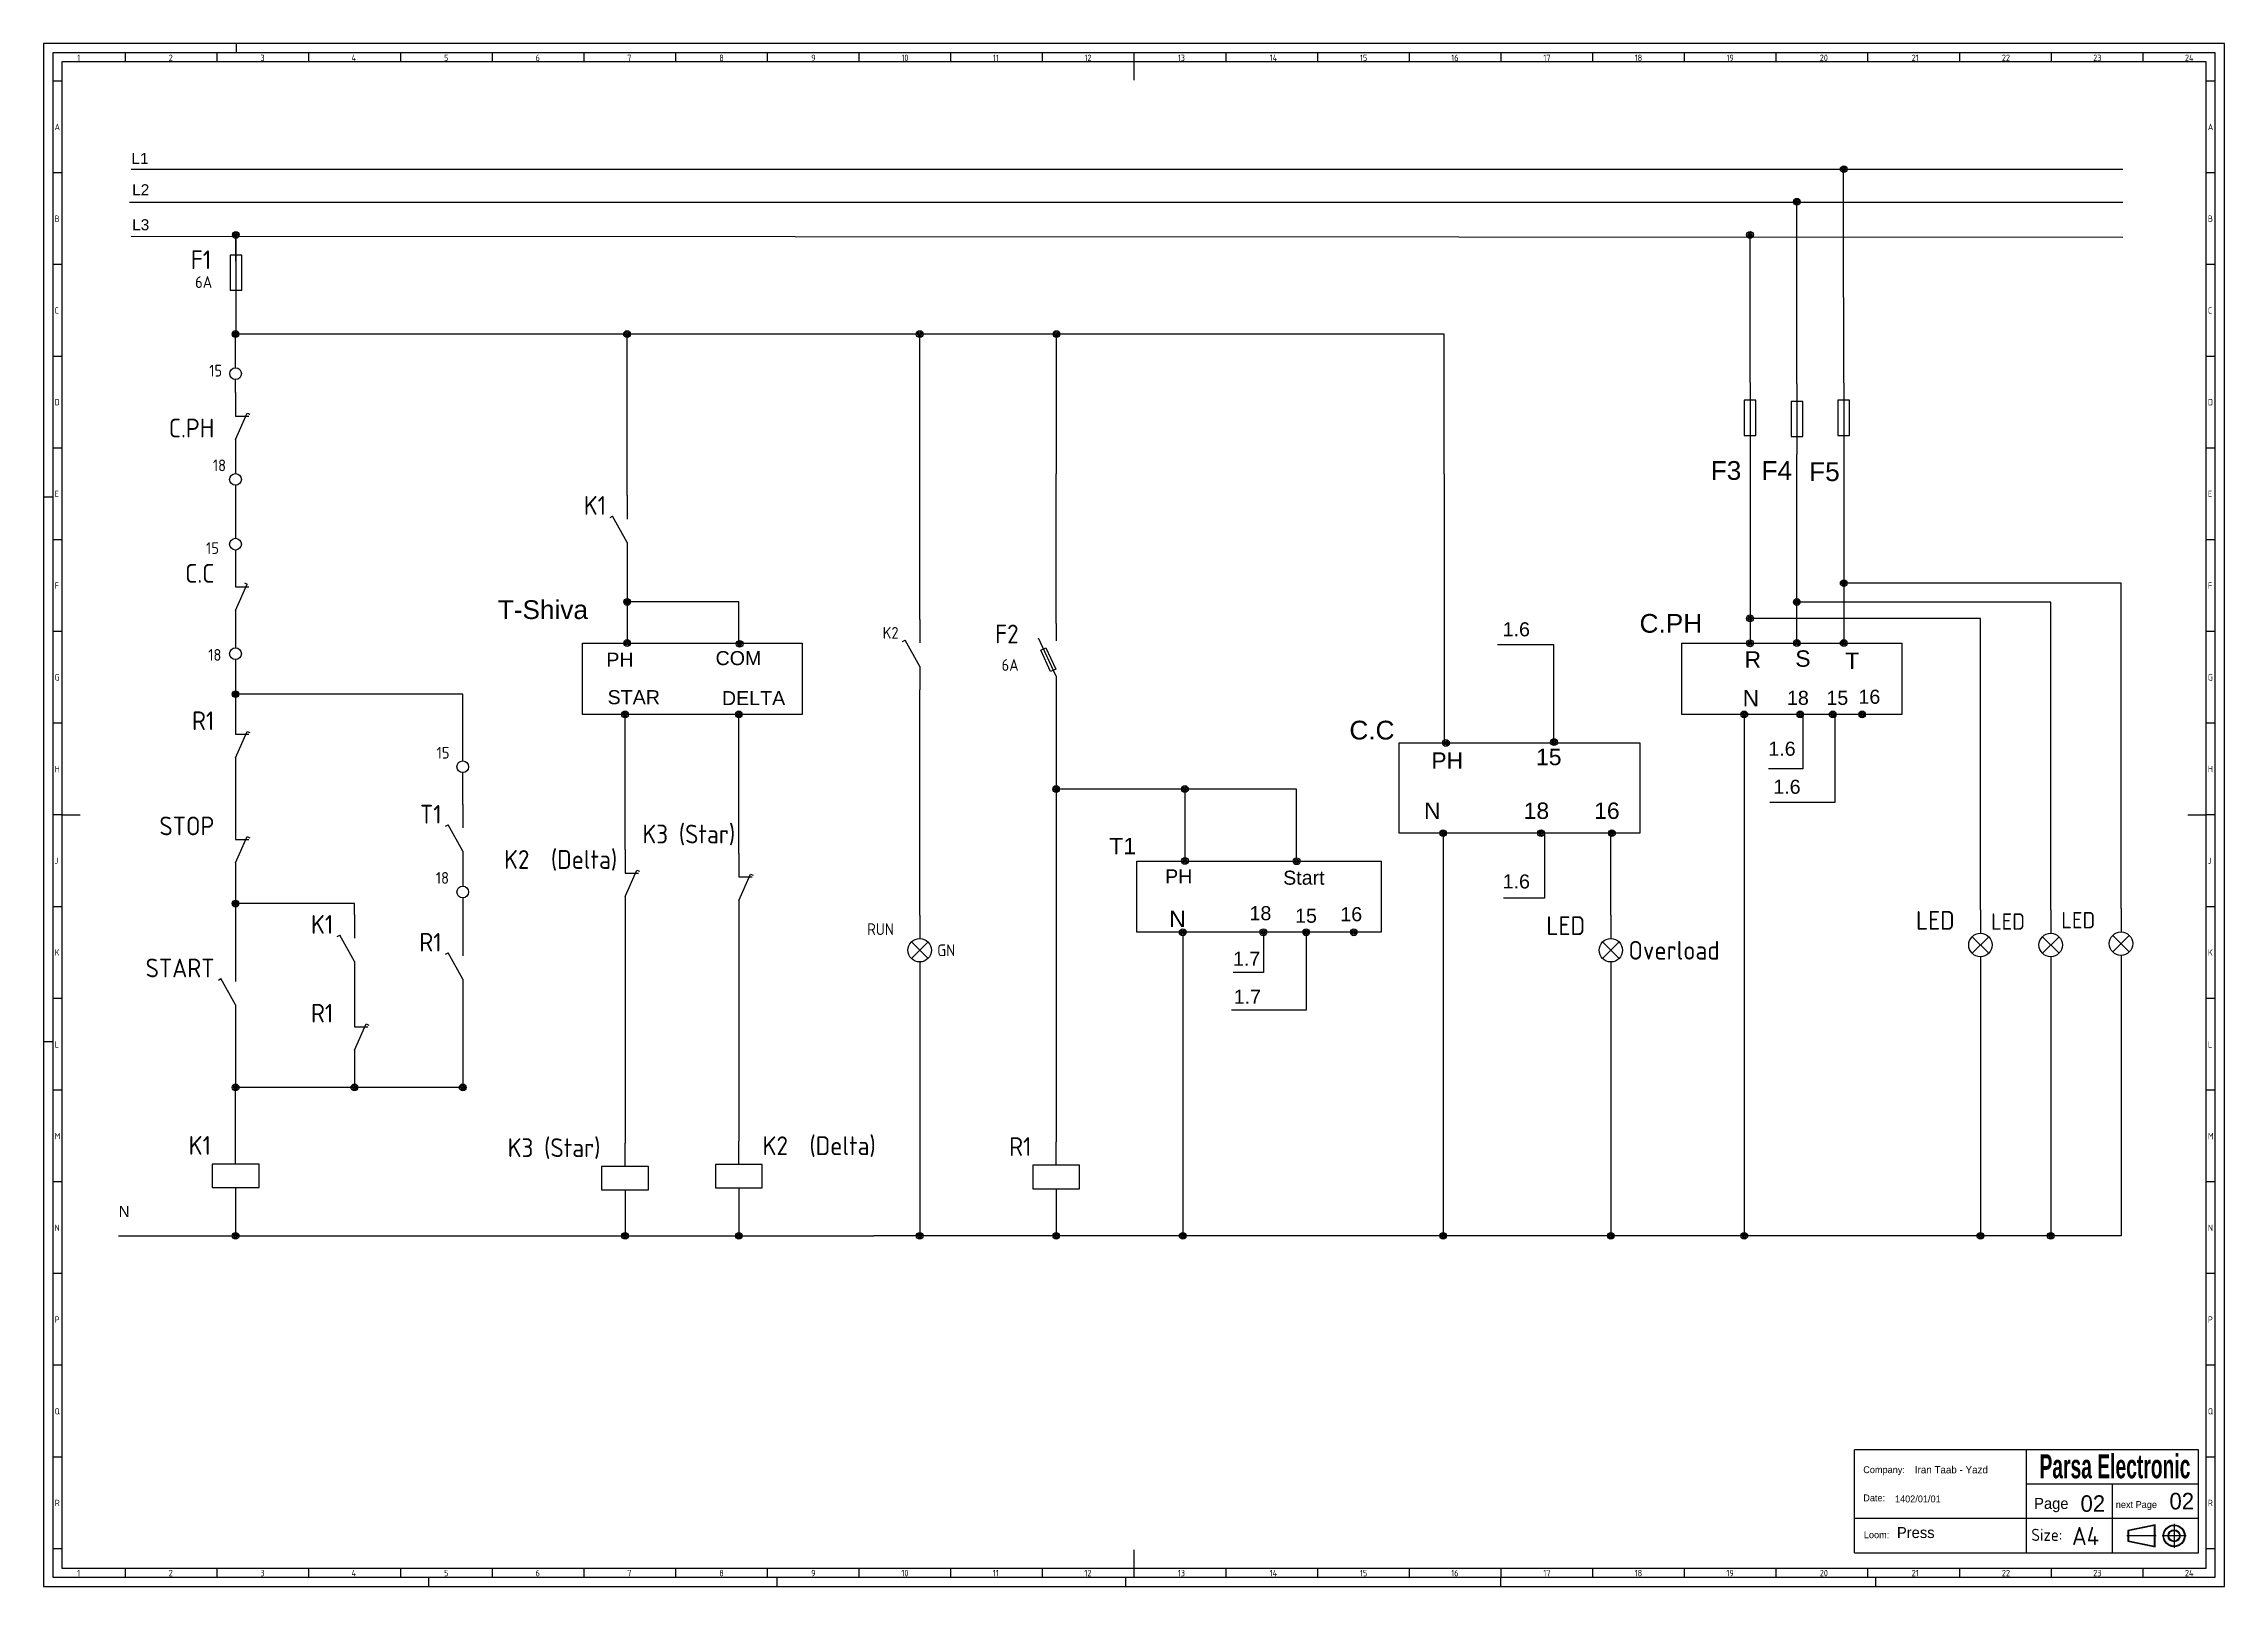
# Model space of a CAD drawing. Header units: inches. Extents: x -6708 to 2126, y -5258 to 990.
import ezdxf
from ezdxf.enums import TextEntityAlignment as Align

# ---------------------------------------------------------------- set-up
doc = ezdxf.new("R2010")
doc.units = ezdxf.units.IN
doc.header["$MEASUREMENT"] = 0
for name, color, linetype in [('035', 5, 'Continuous'), ('07', 7, 'Continuous'), ('DESC', 150, 'Continuous'), ('MISC', 7, 'Continuous'), ('RED_2.5mm^2', 1, 'Continuous'), ('SYMS', 7, 'Continuous'), ('TAGS', 150, 'Continuous')]:
    doc.layers.add(name, color=color, linetype=linetype)
doc.styles.add('AA', font='', dxfattribs={"height": 1})
doc.styles.add('ACISOTS', font='isocp.shx')
doc.styles.add('ISO Proportional', font='isocp.shx')
doc.styles.add('RAAD', font='swisscb.ttf', dxfattribs={"width": 0.7})
doc.styles.get("Standard").update_dxf_attribs({"font": 'arial.ttf'})
doc.styles.add('WD_IEC', font='ISOCP2.shx', dxfattribs={"width": 0.9, "height": 4})
doc.styles.get('AA').set_extended_font_data('Zar')

# ---------------------------------------------------------------- blocks, each defined once
blk = doc.blocks.new('IEC_border_a0')
at = {"layer": '035', "color": 0}
for p, q in [((0, 841), (0, 0)), ((1189, 841), (0, 841)), ((44.5, 836), (44.5, 831)), ((94.5, 836), (94.5, 831)), ((105, 841), (105, 836)), ((144.5, 836), (144.5, 831)), ((194.5, 836), (194.5, 831)), ((244.5, 836), (244.5, 831)), ((294.5, 836), (294.5, 831)), ((344.5, 836), (344.5, 831)), ((394.5, 836), (394.5, 831)), ((444.5, 836), (444.5, 831)), ((494.5, 836), (494.5, 831)), ((544.5, 836), (544.5, 831)), ((594.5, 836), (594.5, 831)), ((644.5, 836), (644.5, 831)), ((694.5, 836), (694.5, 831)), ((744.5, 836), (744.5, 831)), ((794.5, 836), (794.5, 831)), ((844.5, 836), (844.5, 831)), ((894.5, 836), (894.5, 831)), ((944.5, 836), (944.5, 831)), ((994.5, 836), (994.5, 831)), ((1044.5, 836), (1044.5, 831)), ((1094.5, 836), (1094.5, 831)), ((1144.5, 836), (1144.5, 831)), ((1189, 0), (1189, 841)), ((10, 820.5), (5, 820.5)), ((1184, 820.5), (1179, 820.5)), ((10, 770.5), (5, 770.5)), ((1184, 770.5), (1179, 770.5)), ((10, 720.5), (5, 720.5)), ((1184, 720.5), (1179, 720.5)), ((10, 670.5), (5, 670.5)), ((1184, 670.5), (1179, 670.5)), ((10, 620.5), (5, 620.5)), ((1184, 620.5), (1179, 620.5)), ((0, 594), (5, 594)), ((10, 570.5), (5, 570.5)), ((1184, 570.5), (1179, 570.5)), ((10, 520.5), (5, 520.5)), ((1184, 520.5), (1179, 520.5)), ((10, 470.5), (5, 470.5)), ((1184, 470.5), (1179, 470.5)), ((10, 420.5), (5, 420.5)), ((1184, 420.5), (1179, 420.5)), ((1184, 420.5), (1179, 420.5)), ((10, 370.5), (5, 370.5)), ((1184, 370.5), (1179, 370.5)), ((10, 320.5), (5, 320.5)), ((1184, 320.5), (1179, 320.5)), ((0, 297), (5, 297)), ((10, 270.5), (5, 270.5)), ((1184, 270.5), (1179, 270.5)), ((1184, 270.5), (1179, 270.5)), ((10, 220.5), (5, 220.5)), ((1184, 220.5), (1179, 220.5)), ((10, 170.5), (5, 170.5)), ((1184, 170.5), (1179, 170.5)), ((10, 120.5), (5, 120.5)), ((1184, 120.5), (1179, 120.5)), ((10, 70.5), (5, 70.5)), ((1184, 70.5), (1179, 70.5)), ((10, 20.4), (5.1, 20.4)), ((1184, 20.4), (1179, 20.4)), ((0, 0), (1189, 0)), ((44.5, 10), (44.5, 5)), ((94.5, 10), (94.5, 5)), ((144.5, 10), (144.5, 5)), ((194.5, 10), (194.5, 5)), ((210, 0), (210, 5)), ((244.5, 10), (244.5, 5)), ((294.5, 10), (294.5, 5)), ((344.5, 10), (344.5, 5)), ((394.5, 10), (394.5, 5)), ((400, 0), (400, 5)), ((444.5, 10), (444.5, 5)), ((494.5, 10), (494.5, 5)), ((544.5, 10), (544.5, 5)), ((590, 0), (590, 5)), ((594.5, 10), (594.5, 5)), ((644.5, 10), (644.5, 5)), ((694.5, 10), (694.5, 5)), ((744.5, 10), (744.5, 5)), ((744.5, 10), (744.5, 5)), ((794.5, 10), (794.5, 5)), ((794.5, 0), (794.5, 5)), ((844.5, 10), (844.5, 5)), ((894.5, 10), (894.5, 5)), ((944.5, 10), (944.5, 5)), ((994.5, 10), (994.5, 5)), ((999, 0), (999, 5)), ((1044.5, 10), (1044.5, 5)), ((1094.5, 10), (1094.5, 5)), ((1144.5, 10), (1144.5, 5))]:
    blk.add_line(p, q, dxfattribs=at)
blk.add_lwpolyline([(10, 10), (1179, 10), (1179, 831), (10, 831)], close=True, dxfattribs=at)
at = {"layer": '07', "color": 0}
for p, q in [((594.5, 831), (594.5, 821)), ((10, 420.5), (20, 420.5)), ((1169, 420.5), (1179, 420.5)), ((594.5, 20), (594.5, 10))]:
    blk.add_line(p, q, dxfattribs=at)
blk.add_lwpolyline([(5, 5), (1184, 5), (1184, 836), (5, 836)], close=True, dxfattribs=at)
at = {"layer": '035', "color": 0, "style": 'ISO Proportional'}
for s, p in [('1', (18.3, 831.5)), ('2', (68.2, 831.5)), ('3', (118.2, 831.5)), ('4', (167.9, 831.5)), ('5', (218.3, 831.5)), ('6', (268.2, 831.5)), ('7', (318.2, 831.5)), ('8', (368.4, 831.5)), ('9', (418.5, 831.5)), ('10', (467.7, 831.5)), ('11', (517.5, 831.5)), ('12', (567.5, 831.5)), ('13', (618.4, 831.5)), ('14', (668.5, 831.5)), ('15', (717.7, 831.5)), ('16', (767.5, 831.5)), ('17', (817.7, 831.5)), ('18', (867.5, 831.5)), ('19', (917.5, 831.5)), ('20', (968.4, 831.5)), ('21', (1018.5, 831.5)), ('22', (1067.7, 831.5)), ('23', (1117.5, 831.5)), ('24', (1167.5, 831.5)), ('A', (6, 793.8)), ('A', (1180, 793.8)), ('B', (6, 743.8)), ('B', (1180, 743.8)), ('C', (6, 693.8)), ('C', (1180, 693.8)), ('D', (6, 643.8)), ('D', (1180, 643.8)), ('E', (6, 593.8)), ('E', (1180, 593.8)), ('F', (6, 543.8)), ('F', (1180, 543.8)), ('G', (6, 493.8)), ('G', (1180, 493.8)), ('H', (6, 443.8)), ('H', (1180, 443.8)), ('J', (6, 393.8)), ('J', (1180, 393.8)), ('K', (6, 343.8)), ('K', (1180, 343.8)), ('L', (6, 293.7)), ('L', (1180, 293.7)), ('M', (6, 243.7)), ('M', (1180, 243.7)), ('N', (6, 193.7)), ('N', (1180, 193.7)), ('P', (6, 143.7)), ('P', (1180, 143.7)), ('Q', (6, 93.7)), ('Q', (1180, 93.7)), ('R', (6.1, 43.7)), ('R', (1180, 43.7)), ('1', (18.3, 5.5)), ('2', (68.2, 5.5)), ('3', (118.2, 5.5)), ('4', (167.9, 5.5)), ('5', (218.3, 5.5)), ('6', (268.2, 5.5)), ('7', (318.2, 5.5)), ('8', (368.4, 5.5)), ('9', (418.5, 5.5)), ('10', (467.7, 5.5)), ('11', (517.5, 5.5)), ('12', (567.5, 5.5)), ('13', (618.4, 5.5)), ('14', (668.5, 5.5)), ('15', (717.7, 5.5)), ('16', (767.5, 5.5)), ('17', (817.7, 5.5)), ('18', (867.5, 5.5)), ('19', (917.5, 5.5)), ('20', (968.4, 5.5)), ('21', (1018.5, 5.5)), ('22', (1067.7, 5.5)), ('23', (1117.5, 5.5)), ('24', (1167.5, 5.5))]:
    blk.add_text(s, height=3.5, dxfattribs=at).set_placement(p)
blk = doc.blocks.new('VFU1')
blk.add_line((0, 7.5), (0, -7.5))
blk.add_lwpolyline([(-1.25, 3.75), (-1.25, -3.75), (1.25, -3.75), (1.25, 3.75)], close=True)
at = {"style": 'WD_IEC'}
for tag, p in [('INST', (-5.25, 7.75)), ('LOC', (-5.25, 4.25)), ('TAG1', (-5.25, 0.75)), ('RATING1', (-5.25, -3.75)), ('DESC1', (-5.25, -11.6)), ('XREF', (-5.25, -7.75)), ('DESC2', (-5.25, -15.1)), ('DESC3', (-5.25, -18.6))]:
    blk.add_attdef(tag, text='', height=2.5, dxfattribs=at).set_placement(p, align=Align.RIGHT)
blk.add_attdef('TERM01', text='', height=2, rotation=90, dxfattribs=at).set_placement((-1, 7.5), align=Align.RIGHT)
at = {"style": 'WD_IEC', "flags": 1}
for tag, p, height in [('X2TERM01', (0, 7.5), 0.32), ('MFG', (2.75, 6.5), 1.5), ('CAT', (2.75, 4), 1.5), ('X4LINK', (-1.25, 0), 0.32), ('X1LINK', (1.25, 0), 0.32), ('ASSYCODE', (2.25, -4), 1), ('FAMILY', (2.25, -5.5), 1), ('X8TERM02', (0, -7.5), 0.32), ('CATDESC', (2.25, -7), 1)]:
    blk.add_attdef(tag, p, '', height=height, dxfattribs=at)
at = {"style": 'WD_IEC'}
blk.add_attdef('TERM02', (-1, -7.5), '', height=2, rotation=90, dxfattribs=at)
blk = doc.blocks.new('WDDOT')
for radius in [0.72, 0.449, 0.223]:
    blk.add_circle((0, 0), radius)
blk = doc.blocks.new('VSS227F')
for p, q in [((0, 7.5), (0, 2.5)), ((0, -2.5), (2.5, 3.12)), ((0, 2.5), (2.87, 2.5)), ((2.5, 3.12), (3.07, 2.87)), ((0, -2.5), (0, -7.5))]:
    blk.add_line(p, q)
at = {"style": 'WD_IEC'}
for tag, p in [('INST', (-4.51, 9.4)), ('TAG2', (-4.51, 3.4)), ('LOC', (-4.51, 6.4)), ('DESC1', (-4.51, -9.72)), ('DESC3', (-4.51, -15.72)), ('DESC2', (-4.51, -12.72))]:
    blk.add_attdef(tag, text='', height=2.5, dxfattribs=at).set_placement(p, align=Align.RIGHT)
blk.add_attdef('TERM01', text='', height=2, rotation=90, dxfattribs=at).set_placement((-1, 7.5), align=Align.RIGHT)
at = {"style": 'WD_IEC', "flags": 1}
for tag, p, height in [('X2TERM01', (0, 7.5), 0.32), ('CONTACT', (0.75, 5.53), 1), ('COMMON', (2, 4.28), 1), ('X4LINK', (0, 0), 0.32), ('X1LINK', (2.18, 0), 0.32), ('ASSYCODE', (1, -3.5), 1), ('FAMILY', (1, -5), 1), ('X8TERM02', (0, -7.5), 0.32), ('CATDESC', (1, -6.5), 1)]:
    blk.add_attdef(tag, p, '', height=height, dxfattribs=at)
at = {"style": 'WD_IEC'}
blk.add_attdef('TERM02', (-1.1, -7.8), '', height=2, rotation=90, dxfattribs=at)
at = {"lineweight": 15, "style": 'WD_IEC'}
blk.add_attdef('STATE', (4.16, -2), '', height=2.5, dxfattribs=at)
blk.add_attdef('XREF', text='', height=2.5, dxfattribs=at).set_placement((-4.51, -6.72), align=Align.RIGHT)
blk = doc.blocks.new('VSS218F')
for p, q in [((0, 7.5), (0, 2.5)), ((-3.67, 2.82), (-3.12, 3.12)), ((0, -2.5), (-3.12, 3.12)), ((0, -2.5), (-3.12, 3.12)), ((0, -2.5), (0, -7.5))]:
    blk.add_line(p, q)
at = {"style": 'WD_IEC'}
for tag, p in [('INST', (-4.51, 9.4)), ('TAG2', (-4.51, 3.4)), ('LOC', (-4.51, 6.4)), ('DESC1', (-4.51, -9.72)), ('DESC3', (-4.51, -15.72)), ('DESC2', (-4.51, -12.72))]:
    blk.add_attdef(tag, text='', height=2.5, dxfattribs=at).set_placement(p, align=Align.RIGHT)
blk.add_attdef('TERM01', text='', height=2, rotation=90, dxfattribs=at).set_placement((-1, 7.5), align=Align.RIGHT)
at = {"style": 'WD_IEC', "flags": 1}
for tag, p, height in [('X2TERM01', (0, 7.5), 0.32), ('CONTACT', (0.75, 3.89), 1), ('X4LINK', (-2.72, 0), 0.32), ('X1LINK', (-0.54, 0), 0.32), ('COMMON', (2, 2.64), 1), ('ASSYCODE', (1, -3.5), 1), ('FAMILY', (1, -5), 1), ('X8TERM02', (0, -7.5), 0.32), ('CATDESC', (1, -6.5), 1)]:
    blk.add_attdef(tag, p, '', height=height, dxfattribs=at)
at = {"style": 'WD_IEC'}
blk.add_attdef('TERM02', (-1.1, -7.8), '', height=2, rotation=90, dxfattribs=at)
at = {"lineweight": 15, "style": 'WD_IEC'}
blk.add_attdef('STATE', (1, -2), '', height=2.5, dxfattribs=at)
blk.add_attdef('XREF', text='', height=2.5, dxfattribs=at).set_placement((-4.51, -6.72), align=Align.RIGHT)
blk = doc.blocks.new('VCR1')
for p, q in [((0, 2.5), (0, 7.5)), ((0, -2.5), (0, -7.5))]:
    blk.add_line(p, q)
blk.add_lwpolyline([(-5, 2.5), (-5, -2.5), (5, -2.5), (5, 2.5)], close=True)
at = {"style": 'WD_IEC'}
for tag, p in [('INST', (-5.25, 11.5)), ('LOC', (-5.25, 8)), ('TAG1', (-5.25, 4.5)), ('DESC1', (-5.25, -6.85)), ('DESC2', (-5.25, -10.35)), ('DESC3', (-5.25, -13.85))]:
    blk.add_attdef(tag, text='', height=2.5, dxfattribs=at).set_placement(p, align=Align.RIGHT)
blk.add_attdef('TERM01', text='', height=2, rotation=90, dxfattribs=at).set_placement((-1, 7.5), align=Align.RIGHT)
at = {"style": 'WD_IEC', "flags": 1}
for tag, p, height in [('X2TERM01', (0, 7.5), 0.32), ('X4LINK', (-5, 0), 0.32), ('X1LINK', (5, 0), 0.32), ('ASSYCODE', (1, -4), 1), ('FAMILY', (1, -5.5), 1), ('X8TERM02', (0, -7.5), 0.32), ('CATDESC', (1, -7), 1)]:
    blk.add_attdef(tag, p, '', height=height, dxfattribs=at)
at = {"style": 'WD_IEC', "flags": 9}
for tag, p in [('MFG', (-6, 1)), ('CAT', (-6, -1.5))]:
    blk.add_attdef(tag, text='', height=1.5, dxfattribs=at).set_placement(p, align=Align.RIGHT)
at = {"style": 'WD_IEC'}
blk.add_attdef('TERM02', (-1, -7.5), '', height=2, rotation=90, dxfattribs=at)
at = {"lineweight": 9, "style": 'WD_IEC'}
for tag, p in [('NO', (-5.5, -16.5)), ('NC', (-5.5, -20))]:
    blk.add_attdef(tag, text='', height=2.5, dxfattribs=at).set_placement(p, align=Align.TOP_RIGHT)
for tag, p in [('XREFNO', (-4, -16.5)), ('XREFNC', (-4, -20))]:
    blk.add_attdef(tag, text='', height=2.5, dxfattribs=at).set_placement(p, align=Align.TOP_LEFT)
blk = doc.blocks.new('VFU1FS')
for p, q in [((0, 7.5), (0, 3.75)), ((0, -3.75), (-3.75, 4.38)), ((0, -3.75), (0, -7.5))]:
    blk.add_line(p, q)
blk.add_lwpolyline([(-1.19, -2.76), (-3.3, 1.77), (-2.17, 2.3), (-0.06, -2.24)], close=True)
at = {"style": 'WD_IEC'}
for tag, p in [('INST', (-8, 10.25)), ('TAG1', (-8, 3.25)), ('LOC', (-8, 6.75)), ('RATING1', (-8, -1.35)), ('DESC1', (-8, -9.85)), ('DESC2', (-8, -13.35)), ('DESC3', (-8, -16.85))]:
    blk.add_attdef(tag, text='', height=2.5, dxfattribs=at).set_placement(p, align=Align.RIGHT)
blk.add_attdef('TERM01', text='', height=2, rotation=90, dxfattribs=at).set_placement((-1, 7.5), align=Align.RIGHT)
at = {"style": 'WD_IEC', "flags": 1}
for tag, p, height in [('X2TERM01', (0, 7.5), 0.32), ('MFG', (2.75, 6.5), 1.5), ('CAT', (2.75, 4), 1.5), ('X4LINK', (-2.48, 0), 0.32), ('X1LINK', (-1.1, 0), 0.32), ('ASSYCODE', (1, -4), 1), ('FAMILY', (1, -5.5), 1), ('X8TERM02', (0, -7.5), 0.32), ('CATDESC', (1, -7), 1)]:
    blk.add_attdef(tag, p, '', height=height, dxfattribs=at)
at = {"style": 'WD_IEC'}
blk.add_attdef('TERM02', (-1, -7.5), '', height=2, rotation=90, dxfattribs=at)
at = {"lineweight": 15, "style": 'WD_IEC'}
blk.add_attdef('XREF', text='', height=2.5, dxfattribs=at).set_placement((-8, -6), align=Align.RIGHT)
blk = doc.blocks.new('Timer')
at = {"layer": 'RED_2.5mm^2'}
blk.add_lwpolyline([(0, 0), (104.33, 0), (104.33, -30.31), (0, -30.31)], close=True, dxfattribs=at)
at = {"layer": 'SYMS', "xscale": 2, "yscale": 2, "zscale": 2}
for p in [(20.61, 0.16), (68.26, 0), (19.66, -30.31), (54.07, -30.31), (72.33, -30.31), (92.68, -30.31)]:
    blk.add_blockref('WDDOT', p, dxfattribs=at)
at = {"attachment_point": 1}
for s, width, insert, char_height in [('N', 10.6391, (13.88, -21.11), 7), ('18', 13.2661, (48.16, -19.14), 6), ('15', 12.6093, (67.6, -20.24), 6), ('16', 13.6601, (86.91, -19.58), 6)]:
    blk.add_mtext_dynamic_manual_height_columns(s, width=width, gutter_width=35, heights=[0], dxfattribs=dict(at, insert=insert, char_height=char_height))
at = {"layer": 'RED_2.5mm^2', "char_height": 6, "attachment_point": 1}
for s, width, insert in [('PH', 15.8509, (12.13, -3.43)), ('Start', 14.379, (62.51, -4))]:
    blk.add_mtext_dynamic_manual_height_columns(s, width=width, gutter_width=35, heights=[0], dxfattribs=dict(at, insert=insert))
blk = doc.blocks.new('VFU2')
blk.add_line((0, 7.5), (0, -7.5))
blk.add_lwpolyline([(-1.25, 3.75), (-1.25, -3.75), (1.25, -3.75), (1.25, 3.75)], close=True)
at = {"style": 'WD_IEC'}
for tag, p in [('INST', (-5.25, 7.75)), ('LOC', (-5.25, 4.25)), ('TAG2', (-5.25, 0.75)), ('RATING1', (-5.25, -3.75)), ('DESC1', (-5.25, -11.6)), ('XREF', (-5.25, -7.75)), ('DESC2', (-5.25, -15.1)), ('DESC3', (-5.25, -18.6))]:
    blk.add_attdef(tag, text='', height=2.5, dxfattribs=at).set_placement(p, align=Align.RIGHT)
blk.add_attdef('TERM01', text='', height=2, rotation=90, dxfattribs=at).set_placement((-1, 7.5), align=Align.RIGHT)
at = {"style": 'WD_IEC', "flags": 1}
for tag, p, height in [('X2TERM01', (0, 7.5), 0.32), ('MFG', (2.75, 6.5), 1.5), ('CAT', (2.75, 4), 1.5), ('X4LINK', (-1.25, 0), 0.32), ('X1LINK', (1.25, 0), 0.32), ('ASSYCODE', (2.25, -4), 1), ('FAMILY', (2.25, -5.5), 1), ('X8TERM02', (0, -7.5), 0.32), ('CATDESC', (2.25, -7), 1)]:
    blk.add_attdef(tag, p, '', height=height, dxfattribs=at)
at = {"style": 'WD_IEC'}
blk.add_attdef('TERM02', (-1, -7.5), '', height=2, rotation=90, dxfattribs=at)
blk = doc.blocks.new('VLT1G')
for p, q in [((0, 7.5), (0, 2.5)), ((-1.77, -1.77), (1.77, 1.77)), ((1.77, -1.77), (-1.77, 1.77)), ((0, -2.5), (0, -7.5))]:
    blk.add_line(p, q)
blk.add_circle((0, 0), 2.5)
at = {"style": 'WD_IEC'}
for tag, p in [('INST', (-5.5, 10.25)), ('TAG1', (-5.5, 3.25)), ('LOC', (-5.5, 6.75)), ('DESC1', (-5.5, -6.35)), ('DESC2', (-5.5, -9.85)), ('DESC3', (-5.5, -13.35))]:
    blk.add_attdef(tag, text='', height=2.5, dxfattribs=at).set_placement(p, align=Align.RIGHT)
blk.add_attdef('TERM01', text='', height=2, rotation=90, dxfattribs=at).set_placement((-1, 7.5), align=Align.RIGHT)
at = {"style": 'WD_IEC', "flags": 1}
for tag, p, height in [('X2TERM01', (0, 7.5), 0.32), ('X4LINK', (-3, 0), 0.32), ('X1LINK', (3, 0), 0.32), ('ASSYCODE', (1, -4), 1), ('FAMILY', (1, -5.5), 1), ('X8TERM02', (0, -7.5), 0.32), ('CATDESC', (1, -7), 1)]:
    blk.add_attdef(tag, p, '', height=height, dxfattribs=at)
at = {"style": 'WD_IEC', "flags": 9}
for tag, p in [('MFG', (-6, -0.25)), ('CAT', (-6, -2.75))]:
    blk.add_attdef(tag, text='', height=1.5, dxfattribs=at).set_placement(p, align=Align.RIGHT)
at = {"style": 'WD_IEC'}
blk.add_attdef('TERM02', (-1, -7.5), '', height=2, rotation=90, dxfattribs=at)
at = {"lineweight": 13, "style": 'WD_IEC'}
blk.add_attdef('COLOR', text='', height=2.5, dxfattribs=at).set_placement((3.75, 0), align=Align.MIDDLE_LEFT)
at = {"lineweight": 15, "style": 'WD_IEC'}
for tag, p in [('WDTAGALT', (-5.5, -21)), ('XREF', (-5.5, -18))]:
    blk.add_attdef(tag, text='', height=2.5, dxfattribs=at).set_placement(p, align=Align.RIGHT)
blk = doc.blocks.new('VLT1R')
for p, q in [((0, 7.5), (0, 2.5)), ((-1.77, -1.77), (1.77, 1.77)), ((1.77, -1.77), (-1.77, 1.77)), ((0, -2.5), (0, -7.5))]:
    blk.add_line(p, q)
blk.add_circle((0, 0), 2.5)
at = {"style": 'WD_IEC'}
for tag, p in [('INST', (-5.5, 10.25)), ('TAG1', (-5.5, 3.25)), ('LOC', (-5.5, 6.75)), ('DESC1', (-5.5, -6.35)), ('DESC2', (-5.5, -9.85)), ('DESC3', (-5.5, -13.35))]:
    blk.add_attdef(tag, text='', height=2.5, dxfattribs=at).set_placement(p, align=Align.RIGHT)
blk.add_attdef('TERM01', text='', height=2, rotation=90, dxfattribs=at).set_placement((-1, 7.5), align=Align.RIGHT)
at = {"style": 'WD_IEC', "flags": 1}
for tag, p, height in [('X2TERM01', (0, 7.5), 0.32), ('X4LINK', (-3, 0), 0.32), ('X1LINK', (3, 0), 0.32), ('ASSYCODE', (1, -4), 1), ('FAMILY', (1, -5.5), 1), ('X8TERM02', (0, -7.5), 0.32), ('CATDESC', (1, -7), 1)]:
    blk.add_attdef(tag, p, '', height=height, dxfattribs=at)
at = {"style": 'WD_IEC', "flags": 9}
for tag, p in [('MFG', (-6, -0.25)), ('CAT', (-6, -2.75))]:
    blk.add_attdef(tag, text='', height=1.5, dxfattribs=at).set_placement(p, align=Align.RIGHT)
at = {"style": 'WD_IEC'}
blk.add_attdef('TERM02', (-1, -7.5), '', height=2, rotation=90, dxfattribs=at)
at = {"lineweight": 13, "style": 'WD_IEC'}
blk.add_attdef('COLOR', text='', height=2.5, dxfattribs=at).set_placement((3.75, 0), align=Align.MIDDLE_LEFT)
at = {"lineweight": 15, "style": 'WD_IEC'}
for tag, p in [('XREF', (-5.5, -18)), ('WDTAGALT', (-5.5, -22))]:
    blk.add_attdef(tag, text='', height=2.5, dxfattribs=at).set_placement(p, align=Align.RIGHT)
blk = doc.blocks.new('VT0_02')
blk.add_circle((0, 0), 1.25)
at = {"style": 'WD_IEC'}
blk.add_attdef('TAG1', text='', height=2.5, dxfattribs=at).set_placement((-0.5, 1.75), align=Align.RIGHT)
at = {"style": 'WD_IEC', "flags": 1}
for tag, p in [('X4TERM01', (-1.25, 0)), ('X2TERM01', (0, 1.25)), ('X1TERM01', (1.25, 0)), ('X8TERM01', (0, -1.25))]:
    blk.add_attdef(tag, p, '', height=0.32, dxfattribs=at)
blk = doc.blocks.new('VSS228F')
for p, q in [((0, 7.5), (0, 2.5)), ((0, -2.5), (2.5, 3.12)), ((0, 2.5), (2.87, 2.5)), ((1.93, 3.38), (2.5, 3.12)), ((0, -2.5), (0, -7.5))]:
    blk.add_line(p, q)
at = {"style": 'WD_IEC'}
for tag, p in [('INST', (-4.51, 9.4)), ('TAG2', (-4.51, 3.4)), ('LOC', (-4.51, 6.4)), ('DESC1', (-4.51, -9.72)), ('DESC3', (-4.51, -15.72)), ('DESC2', (-4.51, -12.72))]:
    blk.add_attdef(tag, text='', height=2.5, dxfattribs=at).set_placement(p, align=Align.RIGHT)
blk.add_attdef('TERM01', text='', height=2, rotation=90, dxfattribs=at).set_placement((-1, 7.5), align=Align.RIGHT)
at = {"style": 'WD_IEC', "flags": 1}
for tag, p, height in [('X2TERM01', (0, 7.5), 0.32), ('CONTACT', (0.75, 5.53), 1), ('COMMON', (2, 4.28), 1), ('X4LINK', (0, 0), 0.32), ('X1LINK', (2.18, 0), 0.32), ('ASSYCODE', (1, -3.5), 1), ('FAMILY', (1, -5), 1), ('X8TERM02', (0, -7.5), 0.32), ('CATDESC', (1, -6.5), 1)]:
    blk.add_attdef(tag, p, '', height=height, dxfattribs=at)
at = {"style": 'WD_IEC'}
blk.add_attdef('TERM02', (-1.1, -7.8), '', height=2, rotation=90, dxfattribs=at)
at = {"lineweight": 15, "style": 'WD_IEC'}
blk.add_attdef('STATE', (4.16, -2), '', height=2.5, dxfattribs=at)
blk.add_attdef('XREF', text='', height=2.5, dxfattribs=at).set_placement((-4.51, -6.72), align=Align.RIGHT)

msp = doc.modelspace()

# ---------------------------------------------------------------- linework, layer by layer
for p, q in [((2020.3, -4704.7), (627.7, -4704.7)), ((627.7, -5122.5), (627.7, -4704.7)), ((1324, -5122.5), (1324, -4704.7)), ((2020.3, -5122.5), (2020.3, -4704.7)), ((2020.3, -4844), (1324, -4844)), ((1672.2, -4983.3), (1672.2, -4844)), ((2020.3, -4983.3), (627.7, -4983.3)), ((1672.2, -5122.5), (1672.2, -4983.3)), ((1844.6, -5008.8), (1734.3, -5030.8)), ((1734.3, -5030.8), (1734.3, -5074.9)), ((1842.4, -5011.5), (1736.5, -5032.6)), ((1736.5, -5032.6), (1736.5, -5073.1)), ((1842.4, -5094.3), (1842.4, -5011.5)), ((1844.6, -5097), (1844.6, -5008.8)), ((1922, -5004.4), (1922, -5101.4)), ((627.7, -5122.3), (2020.3, -5122.3)), ((627.7, -5122.5), (2020.3, -5122.5)), ((1849, -5052.9), (1729.9, -5052.9)), ((1734.3, -5074.9), (1844.6, -5097)), ((1736.5, -5073.1), (1842.4, -5094.3)), ((1970.5, -5052.9), (1873.4, -5052.9))]:
    msp.add_line(p, q)
for radius in [44.1, 41.9, 24.3, 22]:
    msp.add_circle((1922, -5052.9), radius)
at = {"layer": 'RED_2.5mm^2', "color": 1}
for p, q in [((-6352.4, 481.7), (1713.6, 481.7)), ((582.4, -38), (582.4, 477.7)), ((394.4, -170), (394.4, 358.2)), ((-6359.5, 348.6), (1713.6, 348.4)), ((-6352.4, 210.1), (1713.7, 206.8)), ((-5928.9, 108.7), (-5928.9, 215.4)), ((204.1, -382.9), (204.1, 215.4)), ((-5928.9, -79.8), (-5928.9, -186.2)), ((583.7, -383.3), (583.7, -38)), ((393.9, -387.6), (393.9, -170)), ((-5930.4, -322.7), (-5930.4, -186.2)), ((-1034.7, -186.2), (-5928.9, -186.2)), ((-4344.3, -752.7), (-4344.3, -186.2)), ((-3159, -1342), (-3159, -186.2)), ((-2605, -752.7), (-2605, -186.2)), ((-1034.7, -754.2), (-1034.7, -186.2)), ((-5930.4, -423.3), (-5930.4, -370.1)), ((204.1, -667.6), (204.1, -1437.5)), ((393.9, -1437.5), (393.9, -672.3)), ((583.7, -668), (583.7, -1441.4)), ((-5930.4, -708), (-5930.4, -751.1)), ((-4343.7, -840.3), (-4343.7, -752.7)), ((-2606.4, -1358), (-2606.4, -752.7)), ((-1035.2, -754.2), (-1035.2, -1845.1)), ((-5930.4, -798.6), (-5930.4, -1013.3)), ((-5930.4, -1060.7), (-5930.4, -1115.3)), ((-4343.7, -1125), (-4343.7, -1437.5)), ((1706.8, -1194.8), (583.7, -1194.8)), ((1706.8, -2512.4), (1706.8, -1194.8)), ((-3891.6, -1271.1), (-4343.7, -1271.1)), ((-3891.6, -1443.2), (-3891.6, -1271.1)), ((1422.1, -1271.3), (393.9, -1271.3)), ((1422.1, -2517.9), (1422.1, -1271.3)), ((-5930.4, -1400), (-5930.4, -1456.9)), ((1137.4, -1337.5), (204.1, -1337.5)), ((1137.4, -2517.9), (1137.4, -1337.5)), ((-589.9, -1444.9), (-818, -1444.9)), ((-589.9, -1842.1), (-589.9, -1444.9)), ((-5930.4, -1504.4), (-5930.4, -1712.2)), ((-5009.8, -1644.6), (-5930.4, -1644.6)), ((-5009.8, -1914.9), (-5009.8, -1644.6)), ((-3159, -2539.4), (-3159, -1626.7)), ((-2606.4, -1642.6), (-2606.4, -3457.5)), ((-4352.5, -2274.1), (-4352.5, -1726.6)), ((-3891.6, -2289.8), (-3891.6, -1728.1)), ((180.9, -1726.6), (180.9, -3838)), ((418.1, -1734.6), (418.1, -1946.6)), ((547.9, -1716.1), (547.9, -2083.6)), ((-5930.4, -1996.8), (-5930.4, -2138.2)), ((-5009.8, -2090.8), (-5009.8, -1962.3)), ((-2084.8, -2028.9), (-2606.4, -2028.9)), ((-1632.4, -2028.9), (-2084.8, -2028.9)), ((-2084.8, -2028.9), (-2084.8, -2314.2)), ((-1632.4, -2307.7), (-1632.4, -2028.9)), ((418.1, -1946.6), (279.6, -1946.6)), ((547.9, -2083.6), (284.3, -2083.6)), ((-628.8, -2207.2), (-628.8, -2471)), ((-359.6, -2539.4), (-359.6, -2202.3)), ((-359.6, -2202.3), (-348.5, -2202.3)), ((-1038.9, -2220.9), (-1038.9, -3838)), ((-5009.8, -2375.5), (-5009.8, -2421.9)), ((-5930.4, -2422.9), (-5930.4, -2713.4)), ((-5009.8, -2469.3), (-5009.8, -2609)), ((-628.8, -2471), (-794.9, -2471)), ((-5448.6, -2492.6), (-5930.4, -2492.6)), ((-5448.6, -2537.1), (-5448.6, -2492.6)), ((-4352.5, -2558.8), (-4352.5, -3462.2)), ((-3891.6, -2574.5), (-3891.6, -3454.2)), ((-2093.6, -2622.6), (-2093.6, -3838)), ((-1767.1, -2617.5), (-1767.1, -2772)), ((-1593.8, -2600.4), (-1593.8, -2924.6)), ((-5448.6, -2821.8), (-5448.6, -2896.5)), ((-3159, -2824), (-3159, -3838)), ((-1767.1, -2772), (-1888.8, -2772)), ((-359.6, -2824), (-359.6, -3838)), ((1137.4, -2802.6), (1137.4, -3838)), ((1422.1, -2802.6), (1422.1, -3838)), ((1706.8, -2797.1), (1706.8, -3838)), ((-5009.8, -2893.7), (-5009.8, -3237.1)), ((-5929.9, -2998.1), (-5929.9, -3237.1)), ((-1593.8, -2924.6), (-1895.5, -2924.6)), ((-5929.9, -3453), (-5929.9, -3237.1)), ((-5448.6, -3237.1), (-5929.5, -3237.1)), ((-5448.6, -3181.2), (-5448.6, -3237.1)), ((-5020.5, -3237.1), (-5448.6, -3237.1)), ((-5009.8, -3237.1), (-5020.5, -3237.1)), ((-5929.9, -3737.6), (-5929.9, -3838)), ((-4352.5, -3746.9), (-4352.5, -3838)), ((-3891.6, -3738.8), (-3891.6, -3838)), ((-2606.4, -3742.2), (-2606.4, -3838)), ((-6403.7, -3838), (-3344.4, -3838)), ((-2606.4, -3838), (-3344.4, -3838)), ((-2093.6, -3838), (-2606.4, -3838)), ((-1203.5, -3838), (-2093.6, -3838)), ((180.9, -3838), (-1203.5, -3838)), ((1137.4, -3838), (180.9, -3838)), ((1422.1, -3838), (1137.4, -3838)), ((1706.8, -3838), (1422.1, -3838))]:
    msp.add_line(p, q, dxfattribs=at)
for points in [[(-4524.7, -1437.5), (-3634.5, -1437.5), (-3634.5, -1726.6), (-4524.7, -1726.6)], [(-71.8, -1437.5), (818.4, -1437.5), (818.4, -1726.6), (-71.8, -1726.6)], [(-1216.7, -1842.1), (-241.6, -1842.1), (-241.6, -2207.2), (-1216.7, -2207.2)]]:
    msp.add_lwpolyline(points, close=True, dxfattribs=at)

# ---------------------------------------------------------------- block references
at = {"xscale": 7.429034168164828, "yscale": 7.429034168164828, "zscale": 7.429034168164828}
msp.add_blockref('IEC_border_a0', (-6707.6, -5257.7), dxfattribs=at)
at = {"layer": 'RED_2.5mm^2', "color": 1, "xscale": 9.489476565117219, "yscale": 9.489476565117219, "zscale": 9.489476565117219}
msp.add_blockref('Timer', (-2280.1, -2321.3), dxfattribs=at)
at = {"layer": 'SYMS', "color": 1, "xscale": 18.97895313023444, "yscale": 18.97895313023444, "zscale": 18.97895313023444}
for name, p in [('WDDOT', (583.7, 481.7)), ('WDDOT', (393.9, 349.7)), ('WDDOT', (-5928.9, 215.4)), ('WDDOT', (204.1, 215.4)), ('WDDOT', (-5930.4, -186.2)), ('WDDOT', (-4344.3, -186.2)), ('WDDOT', (-3159, -186.2)), ('WDDOT', (-2605, -186.2)), ('VFU1', (204.1, -525.3)), ('VFU2', (393.9, -529.9)), ('VFU2', (583.7, -525.6)), ('WDDOT', (583.7, -1194.8)), ('WDDOT', (-4343.7, -1271.1)), ('WDDOT', (204.1, -1337.5)), ('WDDOT', (393.9, -1271.3)), ('WDDOT', (-4343.7, -1437.5)), ('WDDOT', (-3888.3, -1440.5)), ('WDDOT', (204.1, -1438.5)), ('WDDOT', (393.9, -1437.5)), ('WDDOT', (583.7, -1437.5)), ('WDDOT', (-5930.4, -1644.6)), ('WDDOT', (-4352.5, -1726.6)), ('WDDOT', (-3891.6, -1726.6)), ('WDDOT', (180.9, -1726.6)), ('WDDOT', (407.1, -1726.6)), ('WDDOT', (539.2, -1726.6)), ('WDDOT', (658.4, -1726.6)), ('WDDOT', (-1027.5, -1842.1)), ('WDDOT', (-589.9, -1838.6)), ('WDDOT', (-2606.4, -2028.9)), ('WDDOT', (-2084.8, -2028.9)), ('WDDOT', (-1038.9, -2207.2)), ('WDDOT', (-642.4, -2207.2)), ('WDDOT', (-355.3, -2207.2)), ('WDDOT', (-5930.4, -2492.6)), ('WDDOT', (-5929.9, -3237.1)), ('WDDOT', (-5448.6, -3237.1)), ('WDDOT', (-5009.8, -3237.1)), ('WDDOT', (-5929.9, -3838)), ('WDDOT', (-4352.5, -3838)), ('WDDOT', (-3891.6, -3838)), ('WDDOT', (-3159, -3838)), ('WDDOT', (-2606.4, -3838)), ('WDDOT', (-2093.6, -3838)), ('WDDOT', (-1038.9, -3838)), ('WDDOT', (-359.6, -3838)), ('WDDOT', (180.9, -3838)), ('WDDOT', (1137.4, -3838)), ('WDDOT', (1422.1, -3838))]:
    msp.add_blockref(name, p, dxfattribs=at)
at = {"layer": 'SYMS', "color": 1}
ref = msp.add_blockref('VFU1', (-5928.9, 62.5), dxfattribs=dict(at, xscale=18.97895313023444, yscale=18.97895313023444, zscale=18.97895313023444))
ref.add_attrib('DESC3', '6A', dxfattribs={"layer": 'DESC', "height": 47.45, "style": 'WD_IEC'}).set_placement((-6024.7, 0.5), align=Align.RIGHT)
ref.add_attrib('TAG1', 'F1', dxfattribs={"layer": 'TAGS', "height": 75.92, "style": 'WD_IEC'}).set_placement((-6028.5, 76.8), align=Align.RIGHT)
ref = msp.add_blockref('VT0_02', (-5930.1, -346.4), dxfattribs=dict(at, xscale=18.97895313023444, yscale=18.97895313023444, zscale=18.97895313023444))
ref.add_attrib('TAG1', '15', dxfattribs={"layer": 'TAGS', "height": 47.45, "style": 'WD_IEC'}).set_placement((-5984.5, -358.1), align=Align.RIGHT)
ref = msp.add_blockref('VSS227F', (-5930.4, -565.6), dxfattribs=dict(at, xscale=18.97895313023444, yscale=18.97895313023444, zscale=18.97895313023444))
ref.add_attrib('TAG2', 'C.PH', dxfattribs={"layer": 'TAGS', "height": 75.92, "style": 'WD_IEC'}).set_placement((-6016.1, -604.7), align=Align.RIGHT)
ref = msp.add_blockref('VT0_02', (-5930.4, -774.8), dxfattribs=dict(at, xscale=18.97895313023444, yscale=18.97895313023444, zscale=18.97895313023444))
ref.add_attrib('TAG1', '18', dxfattribs={"layer": 'TAGS', "height": 47.45, "style": 'WD_IEC'}).set_placement((-5968.6, -741.6), align=Align.RIGHT)
ref = msp.add_blockref('VSS218F', (-4343.7, -982.6), dxfattribs=dict(at, xscale=18.97895313023444, yscale=18.97895313023444, zscale=18.97895313023444))
ref.add_attrib('TAG2', 'K1', dxfattribs={"layer": 'TAGS', "height": 75.92, "style": 'WD_IEC'}).set_placement((-4429.3, -918.1), align=Align.RIGHT)
ref = msp.add_blockref('VT0_02', (-5930.4, -1037), dxfattribs=dict(at, xscale=18.97895313023444, yscale=18.97895313023444, zscale=18.97895313023444))
ref.add_attrib('TAG1', '15', dxfattribs={"layer": 'TAGS', "height": 47.45, "style": 'WD_IEC'}).set_placement((-5997.2, -1076.6), align=Align.RIGHT)
ref = msp.add_blockref('VSS228F', (-5930.4, -1257.6), dxfattribs=dict(at, xscale=18.97895313023444, yscale=18.97895313023444, zscale=18.97895313023444))
ref.add_attrib('TAG2', 'C.C', dxfattribs={"layer": 'TAGS', "height": 75.92, "style": 'WD_IEC'}).set_placement((-6016.1, -1193.2), align=Align.RIGHT)
ref = msp.add_blockref('VSS218F', (-3159, -1484.4), dxfattribs=dict(at, xscale=18.97895313023444, yscale=18.97895313023444, zscale=18.97895313023444))
ref.add_attrib('TAG2', 'K2', dxfattribs={"layer": 'TAGS', "height": 47.45, "style": 'WD_IEC'}).set_placement((-3244.6, -1419.9), align=Align.RIGHT)
ref = msp.add_blockref('VFU1FS', (-2606.4, -1500.3), dxfattribs=dict(at, xscale=18.97895313023444, yscale=18.97895313023444, zscale=18.97895313023444))
ref.add_attrib('DESC2', '6A', dxfattribs={"layer": 'DESC', "height": 47.45, "style": 'WD_IEC'}).set_placement((-2758.2, -1550.1), align=Align.RIGHT)
ref.add_attrib('TAG1', 'F2', dxfattribs={"layer": 'TAGS', "height": 75.92, "style": 'WD_IEC'}).set_placement((-2758.2, -1438.6), align=Align.RIGHT)
ref = msp.add_blockref('VT0_02', (-5930.4, -1480.7), dxfattribs=dict(at, xscale=18.97895313023444, yscale=18.97895313023444, zscale=18.97895313023444))
ref.add_attrib('TAG1', '18', dxfattribs={"layer": 'TAGS', "height": 47.45, "style": 'WD_IEC'}).set_placement((-5987.5, -1509.1), align=Align.RIGHT)
ref = msp.add_blockref('VSS227F', (-5930.4, -1854.5), dxfattribs=dict(at, xscale=18.97895313023444, yscale=18.97895313023444, zscale=18.97895313023444))
ref.add_attrib('TAG2', 'R1', dxfattribs={"layer": 'TAGS', "height": 75.92, "style": 'WD_IEC'}).set_placement((-6016.1, -1790), align=Align.RIGHT)
ref = msp.add_blockref('VT0_02', (-5009.8, -1938.6), dxfattribs=dict(at, xscale=18.97895313023444, yscale=18.97895313023444, zscale=18.97895313023444))
ref.add_attrib('TAG1', '15', dxfattribs={"layer": 'TAGS', "height": 47.45, "style": 'WD_IEC'}).set_placement((-5063.5, -1905.4), align=Align.RIGHT)
ref = msp.add_blockref('VSS218F', (-5009.8, -2233.1), dxfattribs=dict(at, xscale=18.97895313023444, yscale=18.97895313023444, zscale=18.97895313023444))
ref.add_attrib('TAG2', 'T1', dxfattribs={"layer": 'TAGS', "height": 75.92, "style": 'WD_IEC'}).set_placement((-5095.4, -2168.7), align=Align.RIGHT)
ref = msp.add_blockref('VSS227F', (-5930.4, -2280.6), dxfattribs=dict(at, xscale=18.97895313023444, yscale=18.97895313023444, zscale=18.97895313023444))
ref.add_attrib('TAG2', 'STOP', dxfattribs={"layer": 'TAGS', "height": 75.92, "style": 'WD_IEC'}).set_placement((-6016.1, -2216.1), align=Align.RIGHT)
ref = msp.add_blockref('VSS227F', (-3891.6, -2432.1), dxfattribs=dict(at, xscale=18.97895313023444, yscale=18.97895313023444, zscale=18.97895313023444))
ref.add_attrib('TAG2', 'K3 (Star)', dxfattribs={"layer": 'TAGS', "height": 75.92, "style": 'WD_IEC'}).set_placement((-3906.4, -2248.9), align=Align.RIGHT)
ref = msp.add_blockref('VSS227F', (-4352.5, -2416.4), dxfattribs=dict(at, xscale=18.97895313023444, yscale=18.97895313023444, zscale=18.97895313023444))
ref.add_attrib('TAG2', 'K2  (Delta)', dxfattribs={"layer": 'TAGS', "height": 75.916, "style": 'WD_IEC'}).set_placement((-4384.3, -2351.9), align=Align.RIGHT)
ref = msp.add_blockref('VT0_02', (-5009.8, -2445.6), dxfattribs=dict(at, xscale=18.97895313023444, yscale=18.97895313023444, zscale=18.97895313023444))
ref.add_attrib('TAG1', '18', dxfattribs={"layer": 'TAGS', "height": 47.45, "style": 'WD_IEC'}).set_placement((-5065.5, -2412.4), align=Align.RIGHT)
ref = msp.add_blockref('VSS218F', (-5448.6, -2679.5), dxfattribs=dict(at, xscale=18.97895313023444, yscale=18.97895313023444, zscale=18.97895313023444))
ref.add_attrib('TAG2', 'K1', dxfattribs={"layer": 'TAGS', "height": 75.92, "style": 'WD_IEC'}).set_placement((-5534.2, -2615), align=Align.RIGHT)
ref = msp.add_blockref('VLT1G', (-3159, -2681.7), dxfattribs=dict(at, xscale=18.97895313023444, yscale=18.97895313023444, zscale=18.97895313023444))
ref.add_attrib('COLOR', 'GN', dxfattribs={"layer": 'MISC', "lineweight": 13, "height": 47.45, "style": 'WD_IEC'}).set_placement((-3087.8, -2681.7), align=Align.MIDDLE_LEFT)
ref.add_attrib('TAG1', 'RUN', dxfattribs={"layer": 'TAGS', "height": 47.45, "style": 'WD_IEC'}).set_placement((-3263.4, -2620), align=Align.RIGHT)
ref = msp.add_blockref('VLT1R', (-359.6, -2681.7), dxfattribs=dict(at, xscale=18.97895313023444, yscale=18.97895313023444, zscale=18.97895313023444))
ref.add_attrib('COLOR', 'Overload', dxfattribs={"layer": 'MISC', "lineweight": 13, "height": 75.92, "style": 'WD_IEC'}).set_placement((-288.4, -2681.7), align=Align.MIDDLE_LEFT)
ref.add_attrib('TAG1', 'LED', dxfattribs={"layer": 'TAGS', "height": 75.92, "style": 'WD_IEC'}).set_placement((-464, -2620), align=Align.RIGHT)
ref = msp.add_blockref('VLT1G', (1137.4, -2660.2), dxfattribs=dict(at, xscale=18.97895313023444, yscale=18.97895313023444, zscale=18.97895313023444))
ref.add_attrib('TAG1', 'LED', dxfattribs={"layer": 'TAGS', "height": 75.92, "style": 'WD_IEC'}).set_placement((1033.1, -2598.6), align=Align.RIGHT)
ref = msp.add_blockref('VLT1G', (1422.1, -2660.2), dxfattribs=dict(at, xscale=18.97895313023444, yscale=18.97895313023444, zscale=18.97895313023444))
ref.add_attrib('TAG1', 'LED', dxfattribs={"layer": 'TAGS', "height": 66.43, "style": 'WD_IEC'}).set_placement((1317.7, -2598.6), align=Align.RIGHT)
ref = msp.add_blockref('VLT1G', (1706.8, -2654.8), dxfattribs=dict(at, xscale=18.97895313023444, yscale=18.97895313023444, zscale=18.97895313023444))
ref.add_attrib('TAG1', 'LED', dxfattribs={"layer": 'TAGS', "height": 66.43, "style": 'WD_IEC'}).set_placement((1602.4, -2593.1), align=Align.RIGHT)
ref = msp.add_blockref('VSS218F', (-5009.8, -2751.4), dxfattribs=dict(at, xscale=18.97895313023444, yscale=18.97895313023444, zscale=18.97895313023444))
ref.add_attrib('TAG2', 'R1', dxfattribs={"layer": 'TAGS', "height": 75.92, "style": 'WD_IEC'}).set_placement((-5095.4, -2686.9), align=Align.RIGHT)
ref = msp.add_blockref('VSS218F', (-5929.9, -2855.7), dxfattribs=dict(at, xscale=18.97895313023444, yscale=18.97895313023444, zscale=18.97895313023444))
ref.add_attrib('TAG2', 'START', dxfattribs={"layer": 'TAGS', "height": 75.92, "style": 'WD_IEC'}).set_placement((-6015.5, -2791.3), align=Align.RIGHT)
ref = msp.add_blockref('VSS227F', (-5448.6, -3038.9), dxfattribs=dict(at, xscale=18.97895313023444, yscale=18.97895313023444, zscale=18.97895313023444))
ref.add_attrib('TAG2', 'R1', dxfattribs={"layer": 'TAGS', "height": 75.92, "style": 'WD_IEC'}).set_placement((-5534.2, -2974.4), align=Align.RIGHT)
ref = msp.add_blockref('VCR1', (-5929.9, -3595.3), dxfattribs=dict(at, xscale=18.97895313023444, yscale=18.97895313023444, zscale=18.97895313023444))
ref.add_attrib('TAG1', 'K1', dxfattribs={"layer": 'TAGS', "height": 75.92, "style": 'WD_IEC'}).set_placement((-6029.6, -3509.9), align=Align.RIGHT)
ref = msp.add_blockref('VCR1', (-4352.5, -3604.6), dxfattribs=dict(at, xscale=18.97895313023444, yscale=18.97895313023444, zscale=18.97895313023444))
ref.add_attrib('TAG1', 'K3 (Star)', dxfattribs={"layer": 'TAGS', "height": 75.92, "style": 'WD_IEC'}).set_placement((-4452.1, -3519.1), align=Align.RIGHT)
ref = msp.add_blockref('VCR1', (-3891.6, -3596.5), dxfattribs=dict(at, xscale=18.97895313023444, yscale=18.97895313023444, zscale=18.97895313023444))
ref.add_attrib('TAG1', 'K2  (Delta)', dxfattribs={"layer": 'TAGS', "height": 75.916, "style": 'WD_IEC'}).set_placement((-3337.1, -3511.1), align=Align.RIGHT)
ref = msp.add_blockref('VCR1', (-2606.4, -3599.9), dxfattribs=dict(at, xscale=18.97895313023444, yscale=18.97895313023444, zscale=18.97895313023444))
ref.add_attrib('TAG1', 'R1', dxfattribs={"layer": 'TAGS', "height": 75.92, "style": 'WD_IEC'}).set_placement((-2706.1, -3514.5), align=Align.RIGHT)

# ---------------------------------------------------------------- texts
at = {"color": 7, "ltscale": 0.5, "style": 'AA'}
for s, height, p in [('Iran Taab - Yazd', 29.716, (871.7, -4800.1)), ('Company:', 27.69, (662.8, -4799.1)), ('Date:', 27.69, (662.8, -4913.1)), ('1402/01/01', 27.69, (791.2, -4917.4)), ('Page', 44.57, (1355, -4944.1)), ('02', 66.86, (1542.9, -4955.8)), ('next Page ', 27.69, (1685.8, -4940.2)), ('02', 66.86, (1903.1, -4946)), ('Press', 44.57, (799.3, -5062)), ('Loom:', 27.69, (665.2, -5062.6))]:
    msp.add_text(s, height=height, dxfattribs=at).set_placement(p)
at = {"color": 30, "style": 'RAAD', "width": 0.7}
msp.add_text('Parsa Electronic ', height=97.295, dxfattribs=at).set_placement((1376.5, -4820.1))
at = {"style": 'ACISOTS'}
for s, height, p in [('Size:', 49.27, (1343.7, -5073.6)), ('A4', 73.91, (1508.3, -5090.6))]:
    msp.add_text(s, height=height, dxfattribs=at).set_placement(p)
at = {"color": 1, "attachment_point": 1}
for s, insert, char_height in [('L1', (-6351.8, 547.1), 44.57), ('L2', (-6348.9, 420.6), 44.57), ('L3', (-6348.9, 278.9), 44.57), ('N', (-6403.9, -3717), 44.6)]:
    msp.add_mtext_dynamic_manual_height_columns(s, width=150.592, gutter_width=7.43, heights=[0], dxfattribs=dict(at, insert=insert, char_height=char_height))
at = {"layer": 'RED_2.5mm^2', "color": 1, "attachment_point": 1}
for s, width, insert, char_height in [('\\W1;F3', 91.699, (45, -700.6), 75.92), ('\\W1;F4', 91.699, (250.8, -700.6), 75.92), ('\\W1;F5', 91.699, (443.7, -705.6), 75.92), ('\\W1;T-Shiva', 294.296, (-4868, -1264.3), 75.916), ('\\W1;C.PH', 266.966, (-243.1, -1319.7), 75.92), ('\\W1;1.6', 180.057, (-797.8, -1353.3), 56.94), ('PH', 216.106, (-4428.4, -1476.2), 56.94), ('COM', 216.106, (-3985.9, -1470.1), 56.94), ('R', 190.443, (181.9, -1470.8), 66.4), ('S', 136.395, (387.6, -1467.1), 66.4), ('T', 142.457, (589.4, -1476.2), 66.4), ('STAR', 221.252, (-4423.2, -1628.2), 56.94), ('DELTA', 246.979, (-3960.1, -1632), 56.94), ('N', 142.457, (174.3, -1627.5), 66.4), ('18', 93.062, (353.8, -1630.9), 56.94), ('15', 93.062, (513.5, -1630.9), 56.94), ('16', 105.266, (643.3, -1626.4), 56.94), ('\\W1;C.C', 316.382, (-1418.6, -1752.1), 75.92), ('\\W1;1.6', 135.043, (278.2, -1836.9), 56.94), ('PH', 147.302, (-1086.7, -1880.3), 66.43), ('15', 203.276, (-662.5, -1865.6), 66.43), ('\\W1;1.6', 153.799, (298.4, -1991), 56.94), ('N', 162.032, (-1116.2, -2083.3), 66.4), ('18', 164.978, (-712.6, -2083.3), 66.43), ('16', 156.14, (-427.2, -2083.3), 66.43), ('T1', 229.601, (-2391, -2226.4), 66.43), ('\\W1;1.6', 180.057, (-797.8, -2374.5), 56.94), ('\\W1;1.7', 102.71, (-1890.2, -2687.6), 56.94), ('\\W1;1.7', 132.056, (-1887, -2841.3), 56.94)]:
    msp.add_mtext_dynamic_manual_height_columns(s, width=width, gutter_width=332.1, heights=[0], dxfattribs=dict(at, insert=insert, char_height=char_height))

doc.saveas('drawing.dxf')
